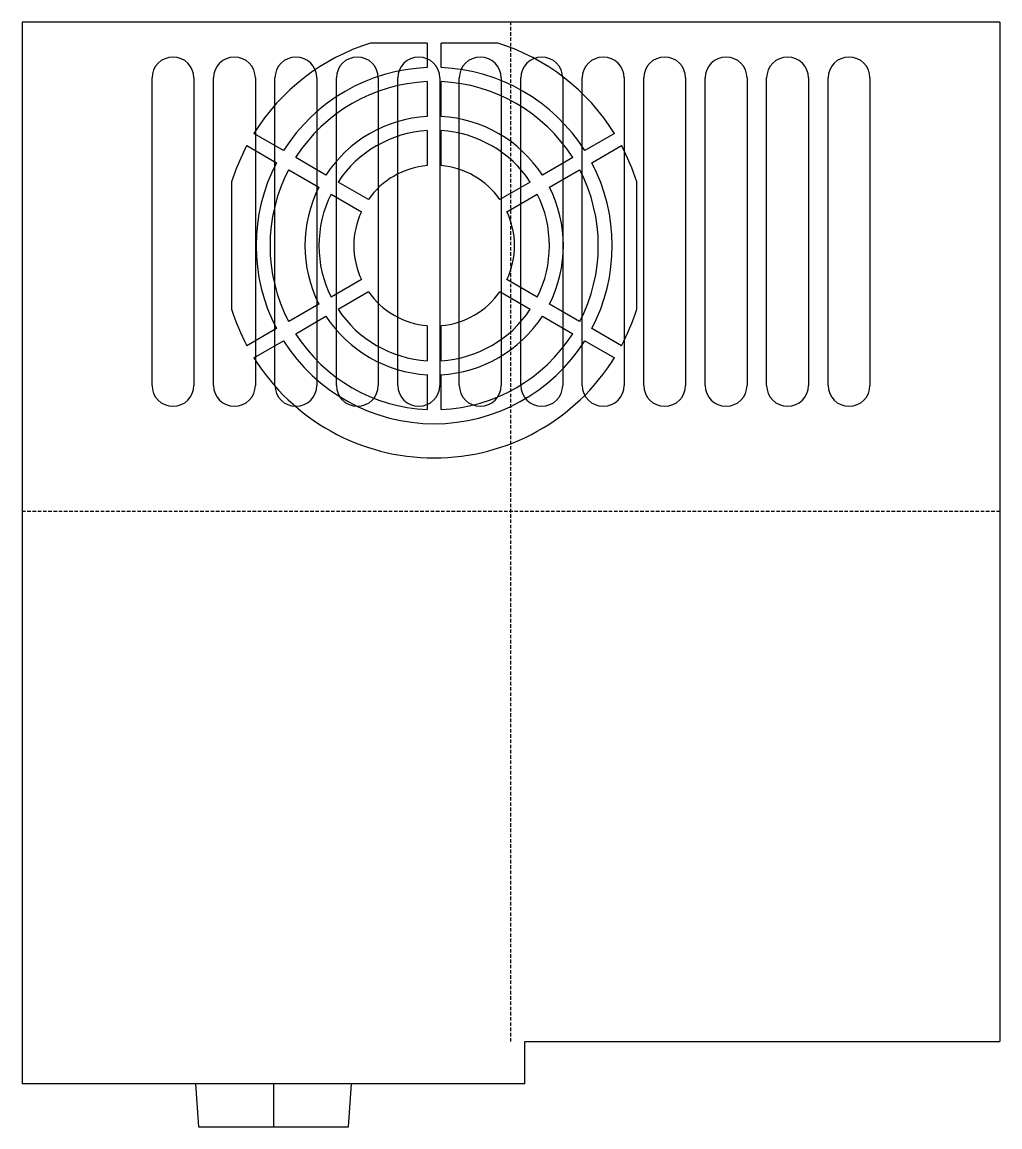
# Model space of a CAD drawing. Extents: x 0 to 140, y 0 to 158.
import ezdxf

# ---------------------------------------------------------------- set-up
doc = ezdxf.new("R2010")
doc.units = 0
doc.linetypes.add('DASHED', pattern=[0.75, 0.5, -0.25])
doc.layers.add('-15N-THT. THIẾT BỊ ĐÓNG MỞ', color=40, linetype='CONTINUOUS')

# ---------------------------------------------------------------- blocks, each defined once
blk = doc.blocks.new('06 - N - SC VSD CHIẾU TRÊN ATV320U22~40N4C')
at = {"layer": '-15N-THT. THIẾT BỊ ĐÓNG MỞ'}
for p, q in [((70, 145.95), (-70, 145.95)), ((-70, 145.95), (-70, -6.05)), ((70, 145.95), (70, 0)), ((-12, 142.95), (-20.12, 142.95)), ((-20.12, 142.95), (-20.12, 142.95)), ((-12, 142.95), (-12, 139.43)), ((-12, 142.95), (-12, 142.95)), ((-10, 139.43), (-10, 142.95)), ((-1.88, 142.95), (-10, 142.95)), ((-10, 142.95), (-10, 142.95)), ((-1.88, 142.95), (-1.88, 142.95)), ((-12, 139.43), (-12, 139.43)), ((-10, 139.43), (-10, 139.43)), ((-51.4, 137.95), (-51.4, 137.95)), ((-51.4, 93.95), (-51.4, 137.95)), ((-45.4, 137.95), (-45.4, 93.95)), ((-45.4, 137.95), (-45.4, 137.95)), ((-42.6, 137.95), (-42.6, 137.95)), ((-42.6, 93.95), (-42.6, 137.95)), ((-36.6, 137.95), (-36.6, 93.95)), ((-36.6, 137.95), (-36.6, 137.95)), ((-33.8, 137.95), (-33.8, 137.95)), ((-33.8, 93.95), (-33.8, 137.95)), ((-27.8, 137.95), (-27.8, 93.95)), ((-27.8, 137.95), (-27.8, 137.95)), ((-25, 137.95), (-25, 137.95)), ((-25, 93.95), (-25, 137.95)), ((-19, 137.95), (-19, 93.95)), ((-19, 137.95), (-19, 137.95)), ((-16.2, 137.95), (-16.2, 137.95)), ((-16.2, 93.95), (-16.2, 137.95)), ((-10.2, 137.95), (-10.2, 93.95)), ((-10.2, 137.95), (-10.2, 137.95)), ((-7.4, 137.95), (-7.4, 137.95)), ((-7.4, 93.95), (-7.4, 137.95)), ((-1.4, 137.95), (-1.4, 93.95)), ((-1.4, 137.95), (-1.4, 137.95)), ((1.4, 137.95), (1.4, 137.95)), ((1.4, 93.95), (1.4, 137.95)), ((7.4, 137.95), (7.4, 93.95)), ((7.4, 137.95), (7.4, 137.95)), ((10.2, 137.95), (10.2, 137.95)), ((10.2, 93.95), (10.2, 137.95)), ((16.2, 137.95), (16.2, 93.95)), ((16.2, 137.95), (16.2, 137.95)), ((19, 137.95), (19, 137.95)), ((19, 93.95), (19, 137.95)), ((25, 137.95), (25, 93.95)), ((25, 137.95), (25, 137.95)), ((27.8, 137.95), (27.8, 137.95)), ((27.8, 93.95), (27.8, 137.95)), ((33.8, 137.95), (33.8, 93.95)), ((33.8, 137.95), (33.8, 137.95)), ((36.6, 137.95), (36.6, 137.95)), ((36.6, 93.95), (36.6, 137.95)), ((42.6, 137.95), (42.6, 93.95)), ((42.6, 137.95), (42.6, 137.95)), ((45.4, 137.95), (45.4, 137.95)), ((45.4, 93.95), (45.4, 137.95)), ((51.4, 137.95), (51.4, 93.95)), ((51.4, 137.95), (51.4, 137.95)), ((-12, 137.43), (-12, 132.42)), ((-12, 137.43), (-12, 137.43)), ((-10, 132.42), (-10, 137.43)), ((-10, 137.43), (-10, 137.43)), ((-12, 132.42), (-12, 132.42)), ((-10, 132.42), (-10, 132.42)), ((-32.57, 127.56), (-36.81, 130.01)), ((-36.81, 130.01), (-36.81, 130.01)), ((-12, 130.42), (-12, 125.41)), ((-12, 130.42), (-12, 130.42)), ((-10, 125.41), (-10, 130.42)), ((-10, 130.42), (-10, 130.42)), ((14.81, 130.01), (10.57, 127.56)), ((14.81, 130.01), (14.81, 130.01)), ((-37.81, 128.27), (-33.57, 125.82)), ((-37.81, 128.27), (-37.81, 128.27)), ((11.57, 125.82), (15.81, 128.28)), ((15.81, 128.28), (15.81, 128.28)), ((-32.57, 127.56), (-32.57, 127.56)), ((-26.5, 124.05), (-30.83, 126.56)), ((-30.83, 126.56), (-30.83, 126.56)), ((8.83, 126.56), (4.5, 124.05)), ((8.83, 126.56), (8.83, 126.56)), ((10.57, 127.56), (10.57, 127.56)), ((-33.57, 125.82), (-33.57, 125.82)), ((-12, 125.41), (-12, 125.41)), ((-10, 125.41), (-10, 125.41)), ((11.57, 125.82), (11.57, 125.82)), ((-31.83, 124.82), (-31.83, 124.82)), ((-31.83, 124.82), (-27.5, 122.32)), ((-26.5, 124.05), (-26.5, 124.05)), ((4.5, 124.05), (4.5, 124.05)), ((5.5, 122.32), (9.83, 124.82)), ((9.83, 124.82), (9.83, 124.82)), ((-40, 123.07), (-40, 104.83)), ((-40, 123.07), (-40, 123.07)), ((-27.5, 122.32), (-27.5, 122.32)), ((-20.42, 120.55), (-24.76, 123.05)), ((-24.76, 123.05), (-24.76, 123.05)), ((2.76, 123.05), (-1.58, 120.54)), ((2.76, 123.05), (2.76, 123.05)), ((5.5, 122.32), (5.5, 122.32)), ((18, 104.83), (18, 123.07)), ((18, 123.07), (18, 123.07)), ((-25.76, 121.32), (-25.76, 121.32)), ((-25.76, 121.32), (-21.42, 118.81)), ((-20.42, 120.55), (-20.42, 120.55)), ((-1.58, 120.54), (-1.58, 120.54)), ((-0.58, 118.81), (3.76, 121.32)), ((3.76, 121.32), (3.76, 121.32)), ((-21.42, 118.81), (-21.42, 118.81)), ((-0.58, 118.81), (-0.58, 118.81)), ((-21.42, 109.09), (-25.76, 106.58)), ((-21.42, 109.09), (-21.42, 109.09)), ((3.76, 106.58), (-0.58, 109.09)), ((-0.58, 109.09), (-0.58, 109.09)), ((-25.76, 106.58), (-25.76, 106.58)), ((-24.76, 104.85), (-20.42, 107.36)), ((-20.42, 107.36), (-20.42, 107.36)), ((-1.58, 107.36), (2.76, 104.85)), ((-1.58, 107.36), (-1.58, 107.36)), ((3.76, 106.58), (3.76, 106.58)), ((-40, 104.83), (-40, 104.83)), ((-27.5, 105.58), (-31.83, 103.08)), ((-27.5, 105.58), (-27.5, 105.58)), ((-24.76, 104.85), (-24.76, 104.85)), ((2.76, 104.85), (2.76, 104.85)), ((9.83, 103.08), (5.5, 105.58)), ((5.5, 105.58), (5.5, 105.58)), ((18, 104.83), (18, 104.83)), ((-31.83, 103.08), (-31.83, 103.08)), ((-30.83, 101.34), (-26.5, 103.85)), ((-26.5, 103.85), (-26.5, 103.85)), ((4.5, 103.85), (8.83, 101.34)), ((4.5, 103.85), (4.5, 103.85)), ((9.83, 103.08), (9.83, 103.08)), ((-33.57, 102.08), (-37.81, 99.62)), ((-33.57, 102.08), (-33.57, 102.08)), ((-30.83, 101.34), (-30.83, 101.34)), ((-12, 102.49), (-12, 97.48)), ((-12, 102.49), (-12, 102.49)), ((-10, 97.48), (-10, 102.49)), ((-10, 102.49), (-10, 102.49)), ((8.83, 101.34), (8.83, 101.34)), ((15.81, 99.62), (11.57, 102.08)), ((11.57, 102.08), (11.57, 102.08)), ((-36.81, 97.89), (-32.57, 100.34)), ((-32.57, 100.34), (-32.57, 100.34)), ((10.57, 100.34), (14.81, 97.89)), ((10.57, 100.34), (10.57, 100.34)), ((-37.81, 99.62), (-37.81, 99.62)), ((15.81, 99.62), (15.81, 99.62)), ((-36.81, 97.89), (-36.81, 97.89)), ((-12, 97.48), (-12, 97.48)), ((-10, 97.48), (-10, 97.48)), ((14.81, 97.89), (14.81, 97.89)), ((-12, 95.48), (-12, 90.47)), ((-12, 95.48), (-12, 95.48)), ((-10, 90.47), (-10, 95.48)), ((-10, 95.48), (-10, 95.48)), ((-51.4, 93.95), (-51.4, 93.95)), ((-45.4, 93.95), (-45.4, 93.95)), ((-42.6, 93.95), (-42.6, 93.95)), ((-36.6, 93.95), (-36.6, 93.95)), ((-33.8, 93.95), (-33.8, 93.95)), ((-27.8, 93.95), (-27.8, 93.95)), ((-25, 93.95), (-25, 93.95)), ((-19, 93.95), (-19, 93.95)), ((-16.2, 93.95), (-16.2, 93.95)), ((-10.2, 93.95), (-10.2, 93.95)), ((-7.4, 93.95), (-7.4, 93.95)), ((-1.4, 93.95), (-1.4, 93.95)), ((1.4, 93.95), (1.4, 93.95)), ((7.4, 93.95), (7.4, 93.95)), ((10.2, 93.95), (10.2, 93.95)), ((16.2, 93.95), (16.2, 93.95)), ((19, 93.95), (19, 93.95)), ((25, 93.95), (25, 93.95)), ((27.8, 93.95), (27.8, 93.95)), ((33.8, 93.95), (33.8, 93.95)), ((36.6, 93.95), (36.6, 93.95)), ((42.6, 93.95), (42.6, 93.95)), ((45.4, 93.95), (45.4, 93.95)), ((51.4, 93.95), (51.4, 93.95)), ((-12, 90.47), (-12, 90.47)), ((-10, 90.47), (-10, 90.47)), ((2, 0), (70, 0)), ((2, -6.05), (2, 0)), ((2, -6.05), (-70, -6.05)), ((-45.15, -6.05), (-44.72, -12.21)), ((-34, -6.05), (-34, -12.21)), ((-23.28, -12.21), (-22.85, -6.05)), ((-44.72, -12.21), (-23.28, -12.21))]:
    blk.add_line(p, q, dxfattribs=at)
at = {"layer": '-15N-THT. THIẾT BỊ ĐÓNG MỞ', "color": 6, "linetype": 'DASHED'}
for p, q in [((0, 0), (0, 145.95)), ((-70, 75.95), (70, 75.95))]:
    blk.add_line(p, q, dxfattribs=at)
at = {"layer": '-15N-THT. THIẾT BỊ ĐÓNG MỞ'}
for centre, radius, start, end in [((-11, 113.95), 30.4, 107.4576, 148.1108), ((-11, 113.95), 30.4, 31.8851, 72.5424), ((-48.4, 137.95), 3, 0, 180), ((-39.6, 137.95), 3, 0, 180), ((-30.8, 137.95), 3, 360, 180), ((-22, 137.95), 3, 0, 180), ((-13.2, 137.95), 3, 0, 180), ((-4.4, 137.95), 3, 0, 180), ((4.4, 137.95), 3, 0, 180), ((13.2, 137.95), 3, 0, 180), ((22, 137.95), 3, 0, 180), ((30.8, 137.95), 3, 360, 180), ((39.6, 137.95), 3, 360, 180), ((48.4, 137.95), 3, 0, 180), ((-11, 113.95), 25.5, 92.2474, 147.7476), ((-11, 113.95), 25.5, 32.2475, 87.7525), ((-11, 113.95), 23.5, 92.4389, 147.5557), ((-11, 113.95), 23.5, 32.4388, 87.5612), ((-11, 113.95), 18.5, 93.0986, 146.8946), ((-11, 113.95), 18.5, 33.0986, 86.9014), ((-11, 113.95), 16.5, 93.4746, 146.5177), ((-11, 113.95), 16.5, 33.4746, 86.5254), ((-11, 113.95), 30.4, 151.8892, 162.544), ((-11, 113.95), 30.4, 17.4561, 28.1149), ((-11, 113.95), 25.5, 152.2524, 207.7525), ((-11, 113.95), 11.5, 94.9885, 145.0005), ((-11, 113.95), 11.5, 34.9886, 85.0114), ((-11, 113.95), 25.5, 332.2475, 27.7525), ((-11, 113.95), 23.5, 152.4442, 207.5612), ((-11, 113.95), 23.5, 332.4389, 27.5611), ((-11, 113.95), 18.5, 153.1054, 206.9014), ((-11, 113.95), 18.5, 333.0986, 26.9014), ((-11, 113.95), 16.5, 153.4823, 206.5254), ((-11, 113.95), 16.5, 333.4746, 26.5254), ((-11, 113.95), 11.5, 154.9996, 205.0115), ((-11, 113.95), 11.5, 334.9885, 25.0115), ((-11, 113.95), 11.5, 214.9885, 265.0115), ((-11, 113.95), 11.5, 274.9886, 325.0114), ((-11, 113.95), 30.4, 197.456, 208.1149), ((-11, 113.95), 16.5, 213.4746, 266.5254), ((-11, 113.95), 16.5, 273.4746, 326.5254), ((-11, 113.95), 30.4, 331.8851, 342.5439), ((-11, 113.95), 18.5, 213.0986, 266.9014), ((-11, 113.95), 18.5, 273.0986, 326.9014), ((-11, 113.95), 23.5, 212.4389, 267.5611), ((-11, 113.95), 23.5, 272.4388, 327.5612), ((-11, 113.95), 25.5, 212.2475, 327.7525), ((-11, 113.95), 30.4, 211.885, 328.1149), ((-48.4, 93.95), 3, 180, 0), ((-39.6, 93.95), 3, 180, 0), ((-30.8, 93.95), 3, 180, 0), ((-22, 93.95), 3, 180, 0), ((-13.2, 93.95), 3, 180, 0), ((-4.4, 93.95), 3, 180, 0), ((4.4, 93.95), 3, 180, 0), ((13.2, 93.95), 3, 180, 0), ((22, 93.95), 3, 180, 0), ((30.8, 93.95), 3, 180, 360), ((39.6, 93.95), 3, 180, 0), ((48.4, 93.95), 3, 180, 0)]:
    blk.add_arc(centre, radius, start, end, dxfattribs=at)

msp = doc.modelspace()

# ---------------------------------------------------------------- block references
msp.add_blockref('06 - N - SC VSD CHIẾU TRÊN ATV320U22~40N4C', (70, 12.21))

doc.saveas('drawing.dxf')
